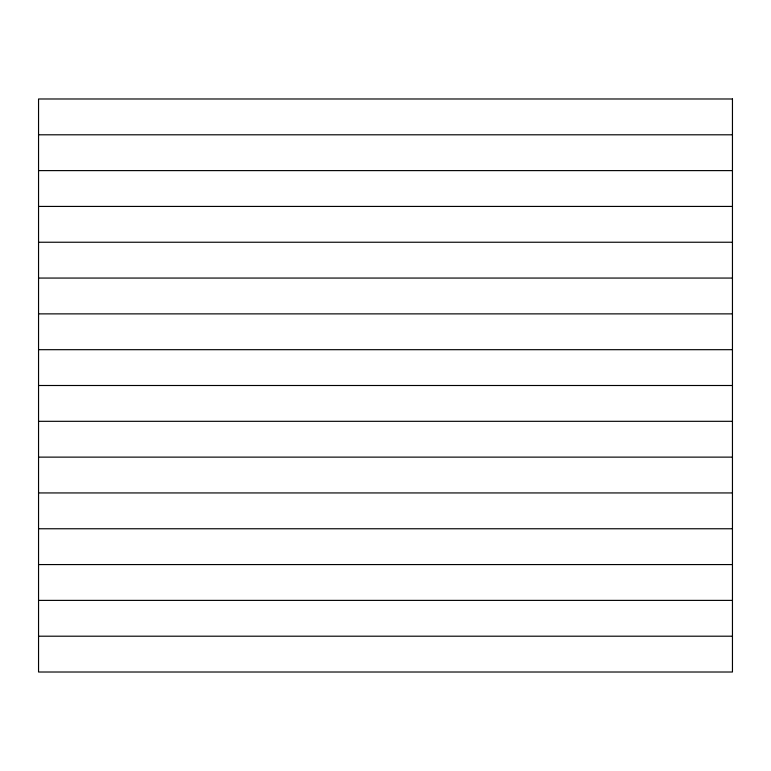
<?xml version="1.0" encoding="UTF-8"?>
<svg xmlns="http://www.w3.org/2000/svg" width="771" height="771" viewBox="0 0 771 771"><rect width="100%" height="100%" fill="white"/><g stroke="black" fill="none" stroke-linecap="round" stroke-linejoin="round"><path stroke-width="1.16" d="M38.55 134.8L732.45 134.8M38.55 170.613L732.45 170.613M38.55 206.426L732.45 206.426M38.55 242.239L732.45 242.239M38.55 278.061L732.45 278.061M38.55 313.874L732.45 313.874M38.55 349.687L732.45 349.687M38.55 385.5L732.45 385.5M38.55 421.313L732.45 421.313M38.55 457.126L732.45 457.126M38.55 492.939L732.45 492.939M38.55 528.761L732.45 528.761M38.55 564.574L732.45 564.574M38.55 600.387L732.45 600.387M38.55 636.2L732.45 636.2M732.45 98.987L38.55 98.987L38.55 672.013L732.45 672.013L732.45 98.987"/></g></svg>
